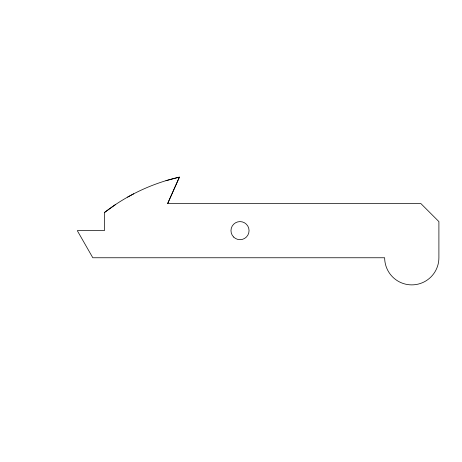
<?xml version="1.0" encoding="UTF-8"?>
<svg xmlns="http://www.w3.org/2000/svg" width="462" height="462" viewBox="0 0 462 462"><rect width="100%" height="100%" fill="white"/><g stroke="black" fill="none" stroke-linecap="round" stroke-linejoin="round"><path stroke-width="0.69" d="M167.694 203.517L179.412 177.119L165.945 180.682M104.412 212.56A190.771 190.771 0 0 1 179.412 177.119L167.654 203.517L420.818 203.517L438.9 221.598L438.9 257.761A27.119 27.119 0 0 1 411.781 284.881A27.119 27.119 0 0 1 384.661 257.761L92.816 257.761L77.293 230.642L104.412 230.642L104.412 212.56L115.719 204.418M127.593 197.124L133.72 193.803M233.622 237.035A9.038 9.038 0 0 0 248.747 232.981A9.038 9.038 0 0 0 237.676 221.91A9.038 9.038 0 0 0 233.622 237.035"/></g></svg>
